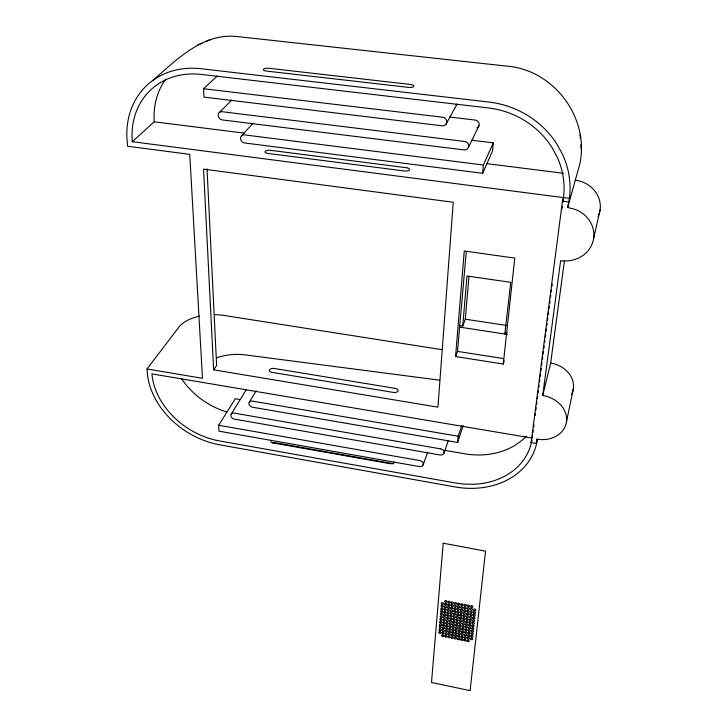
<?xml version="1.0" encoding="UTF-8"?>
<svg xmlns="http://www.w3.org/2000/svg" width="727" height="727" viewBox="0 0 727 727"><rect width="100%" height="100%" fill="white"/><g stroke="black" fill="none" stroke-linecap="round" stroke-linejoin="round"><path stroke-width="1.09" d="M152.788 80.461C176.979 59.369 203.687 31.843 238.992 36.75L507.101 66.157C554.11 69.974 590.006 118.192 579.719 164.375L567.678 207.477L575.284 209.421A29.68 26.835 8.4 0 1 592.968 241.564A29.68 26.835 8.4 0 1 560.617 260.684L542.715 395.497A26.926 22.001 13.1 0 1 566.469 421.742A26.926 22.001 13.1 0 1 536.917 439.172L536.353 443.425L531.128 442.543L562.434 201.215L563.48 197.608A82.133 75.962 21.8 0 0 557.218 157.15L552.129 147.708A82.133 75.962 21.8 0 0 488.426 107.95L201.488 74.445A80.633 67.447 46.3 0 0 132.287 141.692L569.423 198.38L567.678 207.477M455.575 356.539L464.262 251.006L514.771 258.103L503.248 364.054L455.575 356.539L457.492 351.377L466.271 251.587M462.163 327.504L465.298 319.189L468.979 276.305M458.174 436.218L252.333 401.095A3.726 2.89 30.4 0 0 248.907 403.558A3.726 2.89 30.4 0 0 252.514 407.22L457.628 442.434L458.174 436.218L461.681 425.704M483.391 165.011L244.463 134.886A4.362 3.735 46.4 0 0 240.546 138.421A4.362 3.735 46.4 0 0 244.708 142.983L482.655 173.308L483.391 165.011L493.297 142.855L471.941 140.247M493.297 142.855L492.552 150.916L482.655 173.308M504.829 334.029L510.745 282.33L466.979 276.006L462.745 325.96L460.1 325.551M532.5 435.873L532.209 438.117L151.925 373.878A69.819 53.989 32.6 0 0 219.472 440.925L455.329 482.992L464.344 484.118L473.332 484.282A72.527 58.669 18.4 0 0 531.873 440.317M532.946 432.501L533.236 430.248M533.673 426.876L533.963 424.632M535.136 415.644L535.426 413.39M535.863 410.019L536.153 407.774M536.599 404.403L536.889 402.149M537.326 398.778L537.616 396.533M538.053 393.162L538.353 390.917M538.789 387.546L539.08 385.292M539.516 381.92L539.807 379.676M540.252 376.304L540.543 374.06M540.979 370.688L541.27 368.435M541.706 365.063L542.006 362.818M542.442 359.447L542.733 357.202M543.169 353.831L543.46 351.577M543.905 348.206L544.196 345.961M544.632 342.59L544.923 340.345M545.359 336.964L545.659 334.72M546.095 331.348L546.386 329.104M546.822 325.732L547.113 323.479M547.558 320.107L547.849 317.863M548.285 314.491L548.576 312.247M549.012 308.875L549.303 306.621M549.748 303.25L550.039 301.005M550.475 297.634L550.766 295.389M551.202 292.018L551.502 289.764M551.938 286.393L552.229 284.148M562.016 208.849L562.307 206.595M562.898 202.106L563.48 197.608M542.715 395.497L550.648 363.1L564.416 260.957M566.433 422.014L573.358 388.809M593.641 238.447L600.057 210.012M536.353 443.425L537.407 438.999A77.716 62.867 18.4 0 1 454.975 486.917L219.663 444.806A74.817 57.851 32.6 0 1 147.345 373.105L146.99 368.98L179.006 327.005A35.287 18.002 -2.3 0 1 199.571 316.163M531.128 442.543L531.782 439.89M503.248 364.054L504.211 360.901M457.628 442.434L463.226 425.54M443.924 453.339L448.286 440.626M423.096 464.989L427.721 452.249M468.461 147.308L478.993 125.735M446.042 124.135L456.965 104.334M249.325 402.113L256.158 390.826M231.222 414.099L246.389 389.563M218.709 425.259L419.815 460.591A3.753 2.953 20.5 0 1 423.278 464.235A3.753 2.953 20.5 0 1 419.415 466.58L219 431.166L218.709 425.259L235.294 398.723L239.746 399.486M213.647 369.834L203.542 169.118L453.248 202.27L437.936 407.165L213.647 369.834L216.61 365.454L207.059 168.9M241.637 135.713L252.751 123.581M219.281 112.567L231.74 100.108M203.542 88.73L442.652 117.22A4.507 4.244 35.8 0 1 446.778 122.045A4.507 4.244 35.8 0 1 442.08 125.816L203.951 97.109L203.542 88.73L217.282 75.99M132.287 141.692L154.26 121.809A77.698 65.912 47.6 0 1 165.765 79.161M197.417 45.065L201.861 43.184M206.15 41.403L210.403 39.603M449.468 116.992L475.331 120.073A4.289 4.08 29.1 0 1 476.812 127.979M154.26 121.809L244.217 133.123M487.09 163.675L563.552 173.29M562.434 201.215L568.414 201.997M439.753 380.194L243.281 354.64A36.341 19.611 -2 0 0 216.51 357.884M465.298 319.189L506.392 325.414M505.329 332.457L507.11 332.73M459.509 327.105L507.519 334.438M457.492 351.377L503.747 358.629M442.134 349.696L223.871 315.427A35.287 18.002 -2.3 0 0 215.101 314.673M146.99 368.98L202.479 378.313L189.765 154.36L127.598 146.245L127.143 141.029A86.404 72.273 46.3 0 1 201.206 68.747L488.944 102.062A88.012 81.406 21.8 0 1 557.373 144.8L562.807 154.951A88.012 81.406 21.8 0 1 569.423 198.38M444.551 450.295L464.644 453.775A70.074 57.687 18 0 0 526.293 436.191M580.046 134.595L580.328 138.339M580.8 144.818L581.1 148.799M575.302 180.169A28.398 26.036 6.3 0 1 598.094 216.555M226.833 411.991A67.547 53.225 32.9 0 1 181.668 378.785M270.88 440.344A3.608 2.117 -1.2 0 0 273.198 442.988L389.908 463.653A3.662 2.208 3 0 0 394.325 462.163M550.648 363.1A25.854 21.528 12.3 0 1 571.658 394.188M456.774 104.125A4.335 4.126 38 0 1 455.847 104.679M393.08 463.908A3.653 2.208 3 0 0 391.417 463.308L275.488 442.788A3.599 2.126 -1.2 0 0 272.743 442.952M443.206 543.196L431.493 682.48L470.124 690.65L485.527 551.175L443.206 543.196M410.419 84.459L269.135 68.293A4.371 1.463 0.3 0 0 263.619 69.201A4.371 1.463 0.3 0 0 266.4 71.064L408.456 87.385A4.462 1.536 2.4 0 0 413.79 86.422A4.462 1.536 2.4 0 0 410.419 84.459M464.626 141.456L222.108 111.713A4.426 3.753 48.8 0 0 218.218 115.329A4.426 3.753 48.8 0 0 222.435 119.946L463.971 149.907A4.471 4.198 28.5 0 0 468.697 146.227A4.471 4.198 28.5 0 0 464.626 141.456M406.239 167.692L270.517 150.307A4.198 1.645 0 0 0 265.219 151.352A4.198 1.645 0 0 0 267.899 153.424L404.33 170.981A4.289 1.718 2.5 0 0 409.465 169.873A4.289 1.718 2.5 0 0 406.239 167.692M395.17 388.372L274.224 368.471A3.753 2.027 -0.9 0 0 269.499 369.816A3.753 2.027 -0.9 0 0 271.898 372.342L393.425 392.426A3.817 2.108 2.8 0 0 398.014 391.008A3.817 2.108 2.8 0 0 395.17 388.372M440.626 448.877L234.167 413.118A3.68 2.817 30.8 0 0 230.813 415.517A3.68 2.817 30.8 0 0 234.412 419.134L440.153 454.975A3.808 3.017 19.4 0 0 444.115 452.567A3.808 3.017 19.4 0 0 440.626 448.877M470.751 639.269A1.127 0.8 16.9 0 0 472.632 639.315A1.127 0.8 16.9 0 0 471.432 638.042A1.127 0.8 16.9 0 0 470.751 639.269M471.023 636.679A1.127 0.8 16.9 0 0 472.913 636.725A1.127 0.8 16.9 0 0 471.705 635.453A1.127 0.8 16.9 0 0 471.023 636.679M471.305 634.08A1.127 0.8 16.9 0 0 473.195 634.126A1.127 0.8 16.9 0 0 471.987 632.853A1.127 0.8 16.9 0 0 471.305 634.08M471.587 631.472A1.127 0.809 16.9 0 0 473.477 631.518A1.127 0.809 16.9 0 0 472.268 630.245A1.127 0.809 16.9 0 0 471.587 631.472M471.868 628.864A1.136 0.809 16.9 0 0 473.759 628.91A1.136 0.809 16.9 0 0 472.55 627.628A1.136 0.809 16.9 0 0 471.868 628.864M472.15 626.238A1.136 0.809 16.9 0 0 474.049 626.283A1.136 0.809 16.9 0 0 472.832 624.993A1.136 0.809 16.9 0 0 472.15 626.238M472.432 623.602A1.136 0.809 16.9 0 0 474.331 623.648A1.136 0.809 16.9 0 0 473.113 622.357A1.136 0.809 16.9 0 0 472.432 623.602M472.714 620.967A1.136 0.818 16.9 0 0 474.613 621.003A1.136 0.818 16.9 0 0 473.404 619.713A1.136 0.818 16.9 0 0 472.714 620.967M472.995 618.313A1.136 0.818 16.9 0 0 474.904 618.359A1.136 0.818 16.9 0 0 473.686 617.059A1.136 0.818 16.9 0 0 472.995 618.313M473.277 615.66A1.145 0.818 16.9 0 0 475.194 615.696A1.145 0.818 16.9 0 0 473.968 614.397A1.145 0.818 16.9 0 0 473.277 615.66M473.568 612.988A1.145 0.827 16.8 0 0 475.485 613.025A1.145 0.827 16.8 0 0 474.258 611.725A1.145 0.827 16.8 0 0 473.568 612.988M473.85 610.317A1.145 0.827 16.8 0 0 475.776 610.344A1.145 0.827 16.8 0 0 474.549 609.044A1.145 0.827 16.8 0 0 473.85 610.317M469.488 620.322A1.136 0.818 17 0 0 471.396 620.358A1.136 0.818 17 0 0 470.178 619.068A1.136 0.818 17 0 0 469.488 620.322M469.769 617.668A1.136 0.818 17 0 0 471.678 617.714A1.136 0.818 17 0 0 470.46 616.414A1.136 0.818 17 0 0 469.769 617.668M470.051 615.015A1.136 0.818 17 0 0 471.959 615.051A1.136 0.818 17 0 0 470.742 613.752A1.136 0.818 17 0 0 470.051 615.015M469.215 622.957A1.136 0.809 17 0 0 471.114 623.003A1.136 0.809 17 0 0 469.896 621.712A1.136 0.809 17 0 0 469.215 622.957M468.115 633.435A1.127 0.8 17 0 0 469.996 633.481A1.127 0.8 17 0 0 468.788 632.208A1.127 0.8 17 0 0 468.115 633.435M468.661 628.219A1.127 0.809 17 0 0 470.551 628.255A1.127 0.809 17 0 0 469.342 626.983A1.127 0.809 17 0 0 468.661 628.219M468.388 630.827A1.127 0.8 17 0 0 470.278 630.872A1.127 0.8 17 0 0 469.069 629.6A1.127 0.8 17 0 0 468.388 630.827M468.933 625.593A1.136 0.809 17 0 0 470.832 625.638A1.136 0.809 17 0 0 469.624 624.348A1.136 0.809 17 0 0 468.933 625.593M467.843 636.034A1.127 0.8 17.1 0 0 469.724 636.08A1.127 0.8 17.1 0 0 468.515 634.807A1.127 0.8 17.1 0 0 467.843 636.034M467.57 638.615A1.127 0.8 17.1 0 0 469.451 638.669A1.127 0.8 17.1 0 0 468.243 637.397A1.127 0.8 17.1 0 0 467.57 638.615M467.297 641.196A1.118 0.791 17.1 0 0 469.179 641.25A1.118 0.791 17.1 0 0 467.97 639.987A1.118 0.791 17.1 0 0 467.297 641.196M470.896 606.981A1.145 0.827 17 0 0 472.814 607.018A1.145 0.827 17 0 0 471.587 605.709A1.145 0.827 17 0 0 470.896 606.981M470.614 609.671A1.145 0.827 17 0 0 472.523 609.708A1.145 0.827 17 0 0 471.305 608.399A1.145 0.827 17 0 0 470.614 609.671M470.333 612.343A1.145 0.827 17 0 0 472.241 612.379A1.145 0.827 17 0 0 471.023 611.08A1.145 0.827 17 0 0 470.333 612.343M466.271 619.677A1.136 0.818 17.1 0 0 468.17 619.713A1.136 0.818 17.1 0 0 466.952 618.423A1.136 0.818 17.1 0 0 466.271 619.677M466.543 617.023A1.136 0.818 17.1 0 0 468.452 617.069A1.136 0.818 17.1 0 0 467.234 615.769A1.136 0.818 17.1 0 0 466.543 617.023M466.825 614.37A1.136 0.818 17.1 0 0 468.724 614.406A1.136 0.818 17.1 0 0 467.506 613.106A1.136 0.818 17.1 0 0 466.825 614.37M465.998 622.321A1.136 0.809 17.2 0 0 467.897 622.357A1.136 0.809 17.2 0 0 466.679 621.067A1.136 0.809 17.2 0 0 465.998 622.321M465.189 630.182A1.127 0.8 17.2 0 0 467.079 630.227A1.127 0.8 17.2 0 0 465.871 628.955A1.127 0.8 17.2 0 0 465.189 630.182M464.926 632.79A1.127 0.8 17.2 0 0 466.807 632.835A1.127 0.8 17.2 0 0 465.598 631.563A1.127 0.8 17.2 0 0 464.926 632.79M465.462 627.574A1.127 0.809 17.2 0 0 467.352 627.61A1.127 0.809 17.2 0 0 466.143 626.338A1.127 0.809 17.2 0 0 465.462 627.574M465.734 624.947A1.136 0.809 17.2 0 0 467.625 624.993A1.136 0.809 17.2 0 0 466.407 623.711A1.136 0.809 17.2 0 0 465.734 624.947M464.653 635.389A1.127 0.8 17.2 0 0 466.534 635.434A1.127 0.8 17.2 0 0 465.335 634.162A1.127 0.8 17.2 0 0 464.653 635.389M464.389 637.97A1.127 0.791 17.2 0 0 466.271 638.024A1.127 0.791 17.2 0 0 465.062 636.752A1.127 0.791 17.2 0 0 464.389 637.97M464.126 640.551A1.118 0.791 17.2 0 0 465.998 640.605A1.118 0.791 17.2 0 0 464.798 639.342A1.118 0.791 17.2 0 0 464.126 640.551M467.643 606.336A1.145 0.827 17.1 0 0 469.56 606.373A1.145 0.827 17.1 0 0 468.333 605.064A1.145 0.827 17.1 0 0 467.643 606.336M467.37 609.026A1.145 0.827 17.1 0 0 469.288 609.062A1.145 0.827 17.1 0 0 468.061 607.754A1.145 0.827 17.1 0 0 467.37 609.026M467.097 611.698A1.145 0.827 17.1 0 0 469.006 611.734A1.145 0.827 17.1 0 0 467.779 610.435A1.145 0.827 17.1 0 0 467.097 611.698M462.526 624.302A1.127 0.809 17.3 0 0 464.417 624.348A1.127 0.809 17.3 0 0 463.208 623.066A1.127 0.809 17.3 0 0 462.526 624.302M461.472 634.744A1.127 0.8 17.3 0 0 463.353 634.789A1.127 0.8 17.3 0 0 462.145 633.517A1.127 0.8 17.3 0 0 461.472 634.744M461.218 637.325A1.118 0.791 17.3 0 0 463.09 637.379A1.118 0.791 17.3 0 0 461.881 636.107A1.118 0.791 17.3 0 0 461.218 637.325M462.263 626.928A1.127 0.809 17.3 0 0 464.153 626.974A1.127 0.809 17.3 0 0 462.935 625.693A1.127 0.809 17.3 0 0 462.263 626.928M463.063 619.031A1.136 0.818 17.3 0 0 464.962 619.077A1.136 0.818 17.3 0 0 463.735 617.786A1.136 0.818 17.3 0 0 463.063 619.031M463.326 616.387A1.136 0.818 17.3 0 0 465.225 616.423A1.136 0.818 17.3 0 0 464.008 615.133A1.136 0.818 17.3 0 0 463.326 616.387M463.599 613.724A1.136 0.818 17.3 0 0 465.498 613.761A1.136 0.818 17.3 0 0 464.28 612.47A1.136 0.818 17.3 0 0 463.599 613.724M462.79 621.676A1.136 0.809 17.3 0 0 464.689 621.712A1.136 0.809 17.3 0 0 463.472 620.431A1.136 0.809 17.3 0 0 462.79 621.676M461.999 629.537A1.127 0.8 17.3 0 0 463.881 629.582A1.127 0.8 17.3 0 0 462.672 628.31A1.127 0.8 17.3 0 0 461.999 629.537M461.736 632.145A1.127 0.8 17.3 0 0 463.617 632.19A1.127 0.8 17.3 0 0 462.408 630.918A1.127 0.8 17.3 0 0 461.736 632.145M460.954 639.905A1.118 0.791 17.3 0 0 462.826 639.96A1.118 0.791 17.3 0 0 461.627 638.697A1.118 0.791 17.3 0 0 460.954 639.905M464.408 605.7A1.145 0.827 17.2 0 0 466.316 605.736A1.145 0.827 17.2 0 0 465.089 604.428A1.145 0.827 17.2 0 0 464.408 605.7M463.862 611.062A1.136 0.818 17.3 0 0 465.771 611.098A1.136 0.818 17.3 0 0 464.544 609.799A1.136 0.818 17.3 0 0 463.862 611.062M464.135 608.381A1.145 0.827 17.3 0 0 466.043 608.417A1.145 0.827 17.3 0 0 464.817 607.118A1.145 0.827 17.3 0 0 464.135 608.381M460.109 615.742A1.136 0.818 17.4 0 0 462.008 615.778A1.136 0.818 17.4 0 0 460.791 614.488A1.136 0.818 17.4 0 0 460.109 615.742M459.846 618.386A1.136 0.809 17.4 0 0 461.745 618.432A1.136 0.809 17.4 0 0 460.527 617.141A1.136 0.809 17.4 0 0 459.846 618.386M459.591 621.031A1.136 0.809 17.4 0 0 461.481 621.067A1.136 0.809 17.4 0 0 460.264 619.786A1.136 0.809 17.4 0 0 459.591 621.031M460.373 613.088A1.136 0.818 17.4 0 0 462.272 613.125A1.136 0.818 17.4 0 0 461.054 611.825A1.136 0.818 17.4 0 0 460.373 613.088M458.555 631.499A1.127 0.8 17.4 0 0 460.436 631.545A1.127 0.8 17.4 0 0 459.228 630.273A1.127 0.8 17.4 0 0 458.555 631.499M458.81 628.891A1.127 0.8 17.4 0 0 460.691 628.937A1.127 0.8 17.4 0 0 459.482 627.665A1.127 0.8 17.4 0 0 458.81 628.891M459.073 626.283A1.127 0.809 17.4 0 0 460.954 626.329A1.127 0.809 17.4 0 0 459.746 625.047A1.127 0.809 17.4 0 0 459.073 626.283M459.328 623.657A1.127 0.809 17.4 0 0 461.218 623.702A1.127 0.809 17.4 0 0 460 622.421A1.127 0.809 17.4 0 0 459.328 623.657M458.301 634.098A1.127 0.8 17.4 0 0 460.173 634.144A1.127 0.8 17.4 0 0 458.964 632.872A1.127 0.8 17.4 0 0 458.301 634.098M458.046 636.679A1.118 0.791 17.5 0 0 459.918 636.734A1.118 0.791 17.5 0 0 458.71 635.462A1.118 0.791 17.5 0 0 458.046 636.679M457.792 639.26A1.118 0.791 17.5 0 0 459.655 639.315A1.118 0.791 17.5 0 0 458.455 638.052A1.118 0.791 17.5 0 0 457.792 639.26M461.163 605.055A1.145 0.827 17.4 0 0 463.081 605.091A1.145 0.827 17.4 0 0 461.845 603.783A1.145 0.827 17.4 0 0 461.163 605.055M460.9 607.745A1.145 0.827 17.4 0 0 462.808 607.772A1.145 0.827 17.4 0 0 461.581 606.472A1.145 0.827 17.4 0 0 460.9 607.745M460.636 610.416A1.136 0.818 17.4 0 0 462.545 610.453A1.136 0.818 17.4 0 0 461.318 609.153A1.136 0.818 17.4 0 0 460.636 610.416M457.674 607.1A1.136 0.827 17.5 0 0 459.582 607.136A1.136 0.827 17.5 0 0 458.346 605.836A1.136 0.827 17.5 0 0 457.674 607.1M457.41 609.78A1.136 0.818 17.5 0 0 459.319 609.808A1.136 0.818 17.5 0 0 458.092 608.517A1.136 0.818 17.5 0 0 457.41 609.78M457.156 612.443A1.136 0.818 17.5 0 0 459.055 612.479A1.136 0.818 17.5 0 0 457.828 611.18A1.136 0.818 17.5 0 0 457.156 612.443M457.928 604.419A1.145 0.827 17.5 0 0 459.837 604.446A1.145 0.827 17.5 0 0 458.61 603.146A1.145 0.827 17.5 0 0 457.928 604.419M454.629 638.615A1.118 0.791 17.6 0 0 456.492 638.669A1.118 0.791 17.6 0 0 455.284 637.406A1.118 0.791 17.6 0 0 454.629 638.615M454.875 636.043A1.118 0.791 17.6 0 0 456.747 636.089A1.118 0.791 17.6 0 0 455.538 634.816A1.118 0.791 17.6 0 0 454.875 636.043M456.647 617.75A1.136 0.809 17.5 0 0 458.537 617.786A1.136 0.809 17.5 0 0 457.31 616.496A1.136 0.809 17.5 0 0 456.647 617.75M456.901 615.097A1.136 0.818 17.5 0 0 458.792 615.142A1.136 0.818 17.5 0 0 457.574 613.842A1.136 0.818 17.5 0 0 456.901 615.097M456.383 620.385A1.127 0.809 17.6 0 0 458.274 620.431A1.127 0.809 17.6 0 0 457.056 619.14A1.127 0.809 17.6 0 0 456.383 620.385M455.375 630.854A1.127 0.8 17.6 0 0 457.256 630.9A1.127 0.8 17.6 0 0 456.038 629.627A1.127 0.8 17.6 0 0 455.375 630.854M455.629 628.255A1.127 0.8 17.6 0 0 457.51 628.301A1.127 0.8 17.6 0 0 456.292 627.019A1.127 0.8 17.6 0 0 455.629 628.255M455.884 625.638A1.127 0.8 17.6 0 0 457.765 625.683A1.127 0.8 17.6 0 0 456.547 624.402A1.127 0.8 17.6 0 0 455.884 625.638M456.138 623.021A1.127 0.809 17.6 0 0 458.019 623.057A1.127 0.809 17.6 0 0 456.801 621.776A1.127 0.809 17.6 0 0 456.138 623.021M455.12 633.453A1.118 0.8 17.6 0 0 457.001 633.499A1.118 0.8 17.6 0 0 455.793 632.226A1.118 0.8 17.6 0 0 455.12 633.453M453.439 617.105A1.136 0.809 17.7 0 0 455.329 617.141A1.136 0.809 17.7 0 0 454.111 615.86A1.136 0.809 17.7 0 0 453.439 617.105M453.693 614.46A1.136 0.818 17.7 0 0 455.584 614.497A1.136 0.818 17.7 0 0 454.357 613.206A1.136 0.818 17.7 0 0 453.693 614.46M453.939 611.807A1.136 0.818 17.7 0 0 455.838 611.834A1.136 0.818 17.7 0 0 454.611 610.544A1.136 0.818 17.7 0 0 453.939 611.807M453.194 619.749A1.127 0.809 17.7 0 0 455.075 619.786A1.127 0.809 17.7 0 0 453.857 618.504A1.127 0.809 17.7 0 0 453.194 619.749M452.203 630.218A1.127 0.8 17.7 0 0 454.075 630.254A1.127 0.8 17.7 0 0 452.857 628.991A1.127 0.8 17.7 0 0 452.203 630.218M452.694 625.002A1.127 0.8 17.7 0 0 454.575 625.038A1.127 0.8 17.7 0 0 453.357 623.766A1.127 0.8 17.7 0 0 452.694 625.002M452.448 627.61A1.127 0.8 17.7 0 0 454.32 627.655A1.127 0.8 17.7 0 0 453.112 626.374A1.127 0.8 17.7 0 0 452.448 627.61M452.939 622.376A1.127 0.809 17.7 0 0 454.82 622.421A1.127 0.809 17.7 0 0 453.603 621.14A1.127 0.809 17.7 0 0 452.939 622.376M451.958 632.808A1.118 0.8 17.7 0 0 453.821 632.853A1.118 0.8 17.7 0 0 452.612 631.59A1.118 0.8 17.7 0 0 451.958 632.808M454.702 603.773A1.145 0.827 17.7 0 0 456.611 603.81A1.145 0.827 17.7 0 0 455.375 602.501A1.145 0.827 17.7 0 0 454.702 603.773M451.467 637.97A1.118 0.791 17.7 0 0 453.33 638.024A1.118 0.791 17.7 0 0 452.121 636.761A1.118 0.791 17.7 0 0 451.467 637.97M451.712 635.398A1.118 0.791 17.7 0 0 453.575 635.443A1.118 0.791 17.7 0 0 452.367 634.18A1.118 0.791 17.7 0 0 451.712 635.398M454.448 606.463A1.136 0.827 17.7 0 0 456.347 606.491A1.136 0.827 17.7 0 0 455.12 605.191A1.136 0.827 17.7 0 0 454.448 606.463M454.193 609.135A1.136 0.818 17.7 0 0 456.093 609.171A1.136 0.818 17.7 0 0 454.866 607.872A1.136 0.818 17.7 0 0 454.193 609.135M450.24 616.469A1.127 0.809 17.8 0 0 452.13 616.505A1.127 0.809 17.8 0 0 450.904 615.215A1.127 0.809 17.8 0 0 450.24 616.469M450.486 613.815A1.136 0.818 17.8 0 0 452.376 613.852A1.136 0.818 17.8 0 0 451.149 612.561A1.136 0.818 17.8 0 0 450.486 613.815M450.731 611.162A1.136 0.818 17.8 0 0 452.621 611.198A1.136 0.818 17.8 0 0 451.394 609.908A1.136 0.818 17.8 0 0 450.731 611.162M449.995 619.104A1.127 0.809 17.8 0 0 451.876 619.14A1.127 0.809 17.8 0 0 450.658 617.859A1.127 0.809 17.8 0 0 449.995 619.104M449.513 624.357A1.127 0.8 17.8 0 0 451.385 624.402A1.127 0.8 17.8 0 0 450.167 623.121A1.127 0.8 17.8 0 0 449.513 624.357M449.022 629.573A1.118 0.8 17.8 0 0 450.894 629.618A1.118 0.8 17.8 0 0 449.686 628.346A1.118 0.8 17.8 0 0 449.022 629.573M449.268 626.965A1.127 0.8 17.8 0 0 451.14 627.01A1.127 0.8 17.8 0 0 449.931 625.738A1.127 0.8 17.8 0 0 449.268 626.965M449.749 621.739A1.127 0.809 17.8 0 0 451.631 621.776A1.127 0.809 17.8 0 0 450.413 620.494A1.127 0.809 17.8 0 0 449.749 621.739M448.55 634.753A1.118 0.791 17.8 0 0 450.413 634.798A1.118 0.791 17.8 0 0 449.204 633.535A1.118 0.791 17.8 0 0 448.55 634.753M448.786 632.163A1.118 0.791 17.8 0 0 450.649 632.208A1.118 0.791 17.8 0 0 449.44 630.945A1.118 0.791 17.8 0 0 448.786 632.163M448.305 637.334A1.118 0.791 17.8 0 0 450.167 637.379A1.118 0.791 17.8 0 0 448.959 636.116A1.118 0.791 17.8 0 0 448.305 637.334M451.476 603.137A1.145 0.827 17.8 0 0 453.375 603.174A1.145 0.827 17.8 0 0 452.149 601.865A1.145 0.827 17.8 0 0 451.476 603.137M450.976 608.499A1.136 0.818 17.8 0 0 452.876 608.535A1.136 0.818 17.8 0 0 451.649 607.236A1.136 0.818 17.8 0 0 450.976 608.499M451.222 605.818A1.136 0.818 17.8 0 0 453.121 605.855A1.136 0.818 17.8 0 0 451.894 604.555A1.136 0.818 17.8 0 0 451.222 605.818M447.041 615.824A1.127 0.809 18 0 0 448.922 615.86A1.127 0.809 18 0 0 447.705 614.579A1.127 0.809 18 0 0 447.041 615.824M447.278 613.179A1.136 0.809 18 0 0 449.168 613.215A1.136 0.809 18 0 0 447.941 611.925A1.136 0.809 18 0 0 447.278 613.179M446.805 618.468A1.127 0.809 18 0 0 448.686 618.504A1.127 0.809 18 0 0 447.459 617.223A1.127 0.809 18 0 0 446.805 618.468M447.523 610.526A1.136 0.818 18 0 0 449.413 610.562A1.136 0.818 18 0 0 448.186 609.262A1.136 0.818 18 0 0 447.523 610.526M446.096 626.329A1.127 0.8 18 0 0 447.959 626.374A1.127 0.8 18 0 0 446.751 625.093A1.127 0.8 18 0 0 446.096 626.329M446.333 623.711A1.127 0.8 18 0 0 448.205 623.757A1.127 0.8 18 0 0 446.987 622.476A1.127 0.8 18 0 0 446.333 623.711M445.86 628.928A1.118 0.8 18 0 0 447.723 628.973A1.118 0.8 18 0 0 446.514 627.701A1.118 0.8 18 0 0 445.86 628.928M446.569 621.094A1.127 0.809 18 0 0 448.441 621.131A1.127 0.809 18 0 0 447.223 619.858A1.127 0.809 18 0 0 446.569 621.094M445.624 631.527A1.118 0.791 18 0 0 447.487 631.572A1.118 0.791 18 0 0 446.278 630.3A1.118 0.791 18 0 0 445.624 631.527M445.151 636.688A1.118 0.791 18 0 0 447.014 636.734A1.118 0.791 18 0 0 445.805 635.471A1.118 0.791 18 0 0 445.151 636.688M448.25 602.501A1.136 0.827 17.9 0 0 450.149 602.529A1.136 0.827 17.9 0 0 448.913 601.229A1.136 0.827 17.9 0 0 448.25 602.501M445.387 634.108A1.118 0.791 18 0 0 447.25 634.162A1.118 0.791 18 0 0 446.042 632.89A1.118 0.791 18 0 0 445.387 634.108M448.005 605.182A1.136 0.818 17.9 0 0 449.904 605.218A1.136 0.818 17.9 0 0 448.668 603.919A1.136 0.818 17.9 0 0 448.005 605.182M447.759 607.854A1.136 0.818 18 0 0 449.659 607.89A1.136 0.818 18 0 0 448.432 606.591A1.136 0.818 18 0 0 447.759 607.854M444.551 607.218A1.136 0.818 18.1 0 0 446.442 607.254A1.136 0.818 18.1 0 0 445.215 605.954A1.136 0.818 18.1 0 0 444.551 607.218M444.315 609.88A1.136 0.818 18.1 0 0 446.205 609.917A1.136 0.818 18.1 0 0 444.979 608.626A1.136 0.818 18.1 0 0 444.315 609.88M443.852 615.187A1.127 0.809 18.1 0 0 445.733 615.224A1.127 0.809 18.1 0 0 444.506 613.933A1.127 0.809 18.1 0 0 443.852 615.187M444.079 612.543A1.127 0.809 18.1 0 0 445.969 612.579A1.127 0.809 18.1 0 0 444.742 611.289A1.127 0.809 18.1 0 0 444.079 612.543M443.615 617.823A1.127 0.809 18.1 0 0 445.497 617.868A1.127 0.809 18.1 0 0 444.27 616.578A1.127 0.809 18.1 0 0 443.615 617.823M442.688 628.292A1.118 0.8 18.1 0 0 444.551 628.337A1.118 0.8 18.1 0 0 443.343 627.065A1.118 0.8 18.1 0 0 442.688 628.292M443.152 623.075A1.127 0.8 18.1 0 0 445.024 623.121A1.127 0.8 18.1 0 0 443.806 621.839A1.127 0.8 18.1 0 0 443.152 623.075M442.925 625.683A1.118 0.8 18.1 0 0 444.788 625.729A1.118 0.8 18.1 0 0 443.57 624.457A1.118 0.8 18.1 0 0 442.925 625.683M443.379 620.458A1.127 0.809 18.1 0 0 445.26 620.494A1.127 0.809 18.1 0 0 444.043 619.213A1.127 0.809 18.1 0 0 443.379 620.458M442.234 633.471A1.118 0.791 18.1 0 0 444.088 633.517A1.118 0.791 18.1 0 0 442.879 632.254A1.118 0.791 18.1 0 0 442.234 633.471M442.461 630.882A1.118 0.791 18.1 0 0 444.324 630.927A1.118 0.791 18.1 0 0 443.116 629.664A1.118 0.791 18.1 0 0 442.461 630.882M442.007 636.043A1.118 0.791 18.1 0 0 443.861 636.098A1.118 0.791 18.1 0 0 442.652 634.835A1.118 0.791 18.1 0 0 442.007 636.043M445.024 601.865A1.136 0.827 18.1 0 0 446.923 601.892A1.136 0.827 18.1 0 0 445.687 600.593A1.136 0.827 18.1 0 0 445.024 601.865M444.788 604.546A1.136 0.818 18.1 0 0 446.687 604.573A1.136 0.818 18.1 0 0 445.451 603.274A1.136 0.818 18.1 0 0 444.788 604.546M440.889 611.898A1.127 0.809 18.2 0 0 442.77 611.934A1.127 0.809 18.2 0 0 441.543 610.644A1.127 0.809 18.2 0 0 440.889 611.898M440.435 617.187A1.127 0.809 18.2 0 0 442.307 617.223A1.127 0.809 18.2 0 0 441.08 615.942A1.127 0.809 18.2 0 0 440.435 617.187M440.662 614.551A1.127 0.809 18.2 0 0 442.534 614.588A1.127 0.809 18.2 0 0 441.316 613.297A1.127 0.809 18.2 0 0 440.662 614.551M441.116 609.244A1.136 0.818 18.2 0 0 442.997 609.281A1.136 0.818 18.2 0 0 441.771 607.99A1.136 0.818 18.2 0 0 441.116 609.244M439.526 627.646A1.118 0.8 18.2 0 0 441.389 627.692A1.118 0.8 18.2 0 0 440.171 626.42A1.118 0.8 18.2 0 0 439.526 627.646M439.98 622.439A1.127 0.8 18.2 0 0 441.843 622.476A1.127 0.8 18.2 0 0 440.626 621.203A1.127 0.8 18.2 0 0 439.98 622.439M439.753 625.047A1.118 0.8 18.2 0 0 441.616 625.093A1.118 0.8 18.2 0 0 440.398 623.811A1.118 0.8 18.2 0 0 439.753 625.047M440.208 619.813A1.127 0.8 18.2 0 0 442.08 619.858A1.127 0.8 18.2 0 0 440.853 618.577A1.127 0.8 18.2 0 0 440.208 619.813M439.299 630.245A1.118 0.791 18.2 0 0 441.162 630.291A1.118 0.791 18.2 0 0 439.953 629.019A1.118 0.791 18.2 0 0 439.299 630.245M439.081 632.826A1.118 0.791 18.2 0 0 440.935 632.872A1.118 0.791 18.2 0 0 439.726 631.609A1.118 0.791 18.2 0 0 439.081 632.826M441.58 603.91A1.136 0.818 18.2 0 0 443.47 603.937A1.136 0.818 18.2 0 0 442.234 602.638A1.136 0.818 18.2 0 0 441.58 603.91M441.344 606.582A1.136 0.818 18.2 0 0 443.234 606.618A1.136 0.818 18.2 0 0 442.007 605.318A1.136 0.818 18.2 0 0 441.344 606.582"/></g></svg>
